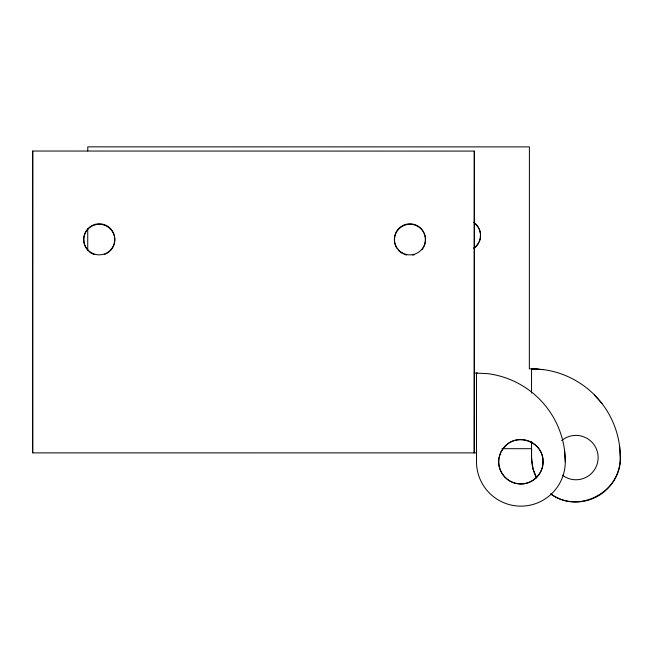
<?xml version="1.0" encoding="UTF-8"?>
<svg xmlns="http://www.w3.org/2000/svg" width="653" height="653" viewBox="0 0 653 653"><rect width="100%" height="100%" fill="white"/><g stroke="black" fill="none" stroke-linecap="round" stroke-linejoin="round"><path stroke-width="0.98" d="M476.502 452.88L32.658 452.888L32.691 151.039L474.331 151.088L474.307 372.994L488.158 373.704A88.759 88.759 0 0 1 565.278 461.753A44.38 44.38 0 0 1 520.857 506.14A44.38 44.38 0 0 1 476.502 461.695L476.486 372.994L477.245 372.994M32.732 151.039L32.715 452.782M87.731 249.83L87.739 228.419M87.755 150.933L87.796 146.852L529.403 146.901L529.338 368.823L543.174 369.557M474.274 151.088L474.241 452.937L474.29 372.994M531.542 441.632L531.542 457.582L533.052 469.074L536.742 477.988M531.55 393.09L531.55 368.823L543.157 369.565A88.767 88.767 0 0 1 620.326 457.573C621.599 491.848 577.75 515.021 550.667 493.668M394.608 237.553L394.526 241.61A15.533 15.533 0 0 0 396.902 248.254M480.404 237.186L480.469 233.888A15.533 15.533 0 0 0 474.69 223.497M499.088 457.573C496.721 469.205 505.022 481.441 516.703 483.546M499.341 456.806L500.916 452.072L504.108 447.24M504.704 446.701C516.654 432.408 542.496 441.583 543.018 460.161M502.002 448.684L531.583 448.684L531.558 457.573A44.38 44.38 0 0 0 536.154 477.212M517.396 483.587C530.587 486.159 543.941 474.356 542.97 460.961M542.374 369.525L543.149 369.565M531.55 368.823L539.043 369.296M594.312 394.812L601.976 403.538M619.558 445.991L620.309 457.59A44.38 44.38 0 0 1 551.303 494.476M564.519 450.17L565.269 461.761M422.124 249.511A15.533 15.533 0 0 0 425.323 242.132L425.405 238.076A15.533 15.533 0 0 0 394.6 237.553M414.704 254.637A15.533 15.533 0 0 1 412.729 255.127M406.68 255.029A15.533 15.533 0 0 1 403.774 254.09M401.97 253.16A15.533 15.533 0 0 1 398.11 249.879M88.31 250.793A15.533 15.533 0 0 1 88.31 228.828A15.533 15.533 0 0 1 110.275 228.828A15.533 15.533 0 0 1 110.275 250.793M109.533 251.487A15.533 15.533 0 0 1 104.276 254.523M94.301 254.523A15.533 15.533 0 0 1 89.045 251.487M480.396 237.945A15.533 15.533 0 0 1 479.278 241.847M478.845 242.761A15.533 15.533 0 0 1 474.274 248.14M473.605 222.24A15.533 15.533 0 0 1 473.605 248.083M561.67 440.579A22.194 22.194 0 0 1 591.855 442.114A22.194 22.194 0 0 1 592.516 472.331A22.194 22.194 0 0 1 562.429 475.18M91.469 252.768A15.533 15.533 0 0 0 114.773 239.316A15.533 15.533 0 0 0 91.477 225.865A15.533 15.533 0 0 0 91.469 252.768M402.142 252.801A15.533 15.533 0 0 0 425.446 239.349A15.533 15.533 0 0 0 402.142 225.897A15.533 15.533 0 0 0 402.142 252.801M505.177 477.457A22.194 22.194 0 0 0 542.308 467.507A22.194 22.194 0 0 0 515.127 440.326A22.194 22.194 0 0 0 505.177 477.457"/></g></svg>
